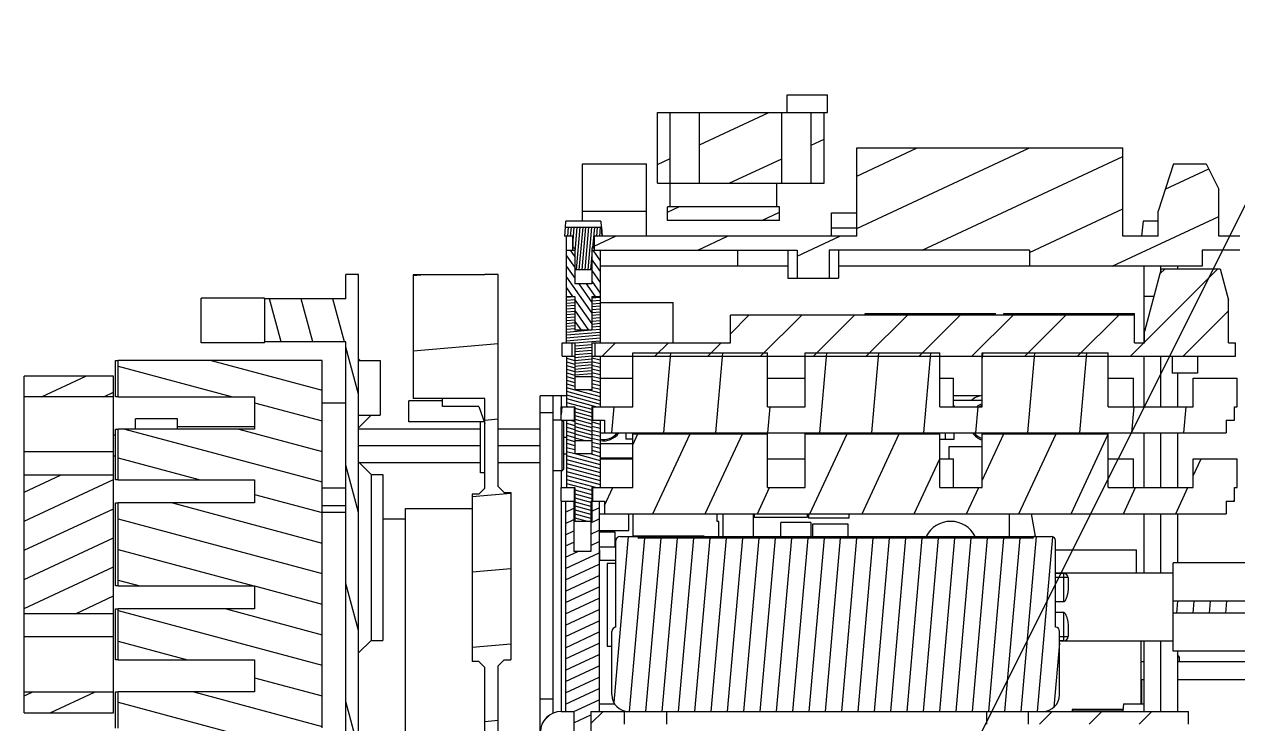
# Model space of a CAD drawing. Header units: millimetres. Extents: x 0 to 594, y 0 to 420.
# Drawn here: x 390.3 to 462.4, y 232.2 to 273.7 of the extents above; entities that cross this region are included whole.
import ezdxf

# ---------------------------------------------------------------- set-up
doc = ezdxf.new("R2010")
doc.units = ezdxf.units.MM
doc.header["$LTSCALE"] = 32.67
doc.layers.get('0').update_dxf_attribs({"linetype": 'CONTINUOUS'})
for name, color, linetype in [('3_ALL_AXES', 7, 'CONTINUOUS'), ('7_ALL_FEATURES', 7, 'CONTINUOUS'), ('AXIS', 7, 'CONTINUOUS'), ('NOTE', 7, 'CONTINUOUS')]:
    doc.layers.add(name, color=color, linetype=linetype)
doc.styles.get("Standard").update_dxf_attribs({"font": 'txt', "width": 0.85})
doc.dimstyles.get("Standard").update_dxf_attribs({"dimtxt": 3.5, "dimasz": 3.5, "dimexe": 1.5, "dimexo": 1, "dimtad": 1, "dimtxsty": 'STANDARD', "dimblk": '_FILLED', "dimblk1": '_FILLED', "dimblk2": '_FILLED', "dimcen": 0.09, "dimadec": 0, "dimazin": 0, "dimtol": 1, "dimtp": 0.01, "dimtm": 0.01, "dimtfac": 1, "dimtofl": 0, "dimtmove": 0, "dimatfit": 3, "dimldrblk": '_FILLED', "dimfxl": 1, "dimtolj": 1, "dimarcsym": 0})

# ---------------------------------------------------------------- blocks, each defined once
blk = doc.blocks.new('_FILLED')
at = {"color": 0, "linetype": 'BYBLOCK'}
blk.add_solid([(0, 0), (-1, 0.214), (-1, -0.214)], dxfattribs=at)

msp = doc.modelspace()

# ---------------------------------------------------------------- linework, layer by layer
at = {"color": 7, "linetype": 'CONTINUOUS'}
for p, q in [((435.581, 268.461), (435.581, 269.511)), ((437.981, 268.461), (437.981, 269.511)), ((427.881, 264.261), (427.881, 268.461)), ((427.881, 268.461), (430.379, 268.461)), ((428.648, 264.261), (428.648, 268.461)), ((430.387, 264.261), (430.387, 268.461)), ((430.387, 268.461), (435.275, 268.461)), ((435.275, 264.261), (435.275, 268.461)), ((436.636, 268.461), (437.781, 268.461)), ((437.014, 264.261), (437.014, 268.461)), ((437.781, 264.261), (437.781, 268.461)), ((439.731, 261.111), (439.731, 266.361)), ((439.731, 266.361), (455.531, 266.361)), ((455.531, 261.111), (455.531, 266.361)), ((458.531, 265.411), (457.631, 262.611)), ((458.531, 265.411), (460.481, 265.411)), ((460.481, 265.411), (461.231, 263.911)), ((427.881, 264.261), (430.379, 264.261)), ((430.387, 264.261), (435.275, 264.261)), ((435.283, 264.261), (437.781, 264.261)), ((461.231, 261.111), (461.231, 263.911)), ((428.481, 262.061), (428.481, 262.861)), ((435.131, 262.861), (428.481, 262.861)), ((435.131, 262.061), (435.131, 262.861)), ((457.631, 261.111), (457.631, 262.611)), ((422.404, 261.661), (422.356, 261.111)), ((422.405, 261.661), (422.357, 261.111)), ((422.405, 261.661), (424.558, 261.661)), ((422.415, 261.661), (422.446, 262.011)), ((424.517, 262.011), (422.446, 262.011)), ((424.517, 262.011), (424.548, 261.661)), ((424.558, 261.661), (424.606, 261.111)), ((424.606, 261.111), (424.558, 261.661)), ((435.131, 262.061), (428.481, 262.061)), ((456.694, 261.661), (456.646, 261.111)), ((456.705, 261.661), (456.694, 261.661)), ((456.736, 262.011), (456.705, 261.661)), ((457.631, 262.011), (456.736, 262.011)), ((422.857, 261.111), (422.357, 261.111)), ((422.481, 254.781), (422.481, 261.111)), ((422.837, 261.111), (422.837, 260.281)), ((422.856, 261.111), (422.856, 260.436)), ((422.857, 261.111), (422.857, 260.436)), ((424.105, 261.111), (424.105, 260.436)), ((439.731, 261.111), (424.105, 261.111)), ((424.106, 261.111), (424.106, 260.436)), ((424.125, 261.111), (424.125, 260.281)), ((457.631, 261.111), (455.531, 261.111)), ((462.481, 261.111), (461.231, 261.111)), ((422.481, 260.281), (422.97, 260.281)), ((422.856, 260.436), (422.97, 260.436)), ((422.969, 260.436), (422.969, 260.281)), ((422.97, 260.436), (422.97, 258.281)), ((423.993, 260.436), (423.993, 258.281)), ((423.993, 260.436), (424.106, 260.436)), ((423.993, 260.281), (436.177, 260.281)), ((423.994, 260.436), (423.994, 260.281)), ((424.481, 260.281), (424.481, 254.781)), ((435.631, 260.281), (435.631, 258.631)), ((436.177, 260.281), (436.177, 258.631)), ((438.085, 260.281), (438.085, 258.631)), ((449.981, 260.281), (438.085, 260.281)), ((438.631, 260.281), (438.631, 258.631)), ((449.981, 260.281), (449.981, 259.331)), ((460.231, 260.281), (460.231, 259.331)), ((462.481, 260.281), (460.231, 260.281)), ((409.371, 257.391), (409.371, 258.841)), ((410.121, 258.841), (409.371, 258.841)), ((410.121, 212.106), (410.121, 258.841)), ((413.371, 258.816), (413.371, 251.466)), ((417.621, 258.816), (413.371, 258.816)), ((417.621, 258.816), (417.621, 258.841)), ((418.421, 258.841), (417.621, 258.841)), ((418.421, 246.241), (418.421, 258.841)), ((423.993, 259.111), (422.97, 259.111)), ((460.231, 259.331), (449.981, 259.331)), ((456.771, 259.331), (456.771, 254.781)), ((457.814, 259.181), (456.814, 255.449)), ((457.771, 259.331), (457.771, 259.023)), ((457.814, 259.181), (461.314, 259.181)), ((458.771, 259.331), (458.771, 259.181)), ((461.314, 259.181), (461.814, 257.315)), ((423.993, 258.281), (422.97, 258.281)), ((435.631, 258.631), (438.631, 258.631)), ((404.546, 257.391), (404.546, 254.841)), ((409.371, 257.391), (404.546, 257.391)), ((422.481, 257.531), (422.982, 257.531)), ((422.97, 257.531), (422.97, 255.531)), ((422.981, 257.531), (422.981, 255.531)), ((422.982, 257.531), (422.982, 255.531)), ((423.98, 257.531), (423.98, 255.531)), ((423.98, 257.531), (424.481, 257.531)), ((423.981, 257.531), (423.981, 255.531)), ((423.993, 257.531), (423.993, 255.531)), ((457.372, 257.531), (456.771, 257.531)), ((424.481, 257.181), (428.814, 257.181)), ((428.814, 254.781), (428.814, 257.181)), ((461.814, 254.781), (461.814, 257.315)), ((432.214, 254.781), (432.214, 256.431)), ((456.214, 256.431), (432.214, 256.431)), ((440.214, 256.431), (440.214, 256.531)), ((440.214, 256.531), (447.964, 256.531)), ((447.964, 256.431), (447.964, 256.531)), ((448.464, 256.431), (448.464, 256.531)), ((448.464, 256.531), (456.214, 256.531)), ((456.214, 254.781), (456.214, 256.531)), ((423.993, 255.531), (422.97, 255.531)), ((456.814, 254.781), (456.814, 255.449)), ((409.371, 254.841), (404.546, 254.841)), ((409.371, 208.306), (409.371, 254.841)), ((422.214, 253.981), (422.214, 254.781)), ((422.214, 254.781), (422.982, 254.781)), ((422.807, 254.781), (422.807, 253.981)), ((422.981, 254.781), (422.981, 252.781)), ((422.982, 254.781), (422.982, 252.781)), ((423.98, 254.781), (423.98, 252.781)), ((423.98, 254.781), (432.214, 254.781)), ((423.981, 254.781), (423.981, 252.781)), ((424.155, 254.781), (424.155, 253.981)), ((456.214, 254.781), (456.814, 254.781)), ((461.814, 254.781), (462.214, 254.781)), ((462.214, 253.981), (462.214, 254.781)), ((395.696, 251.574), (395.696, 253.731)), ((395.842, 251.574), (395.842, 253.731)), ((407.971, 253.731), (395.842, 253.731)), ((407.971, 231.906), (407.971, 253.731)), ((422.214, 253.981), (422.981, 253.981)), ((422.481, 253.981), (422.481, 250.981)), ((422.97, 253.981), (422.97, 251.981)), ((423.981, 253.981), (462.214, 253.981)), ((423.993, 253.981), (423.993, 251.981)), ((424.481, 253.981), (424.481, 250.981)), ((426.414, 250.981), (426.414, 254.181)), ((426.414, 254.181), (434.414, 254.181)), ((434.414, 250.981), (434.414, 254.181)), ((436.664, 250.981), (436.664, 254.181)), ((436.664, 254.181), (444.664, 254.181)), ((444.664, 250.981), (444.664, 254.181)), ((447.164, 250.981), (447.164, 254.181)), ((447.164, 254.181), (454.664, 254.181)), ((454.664, 250.981), (454.664, 254.181)), ((456.771, 253.981), (456.771, 250.981)), ((457.771, 253.981), (457.771, 250.981)), ((458.464, 253.981), (458.464, 252.981)), ((459.964, 253.981), (459.964, 252.981)), ((390.271, 251.578), (390.271, 252.806)), ((395.571, 252.806), (390.271, 252.806)), ((395.571, 251.578), (395.571, 252.806)), ((422.981, 252.781), (423.981, 252.781)), ((424.481, 252.681), (426.414, 252.681)), ((434.414, 252.681), (436.664, 252.681)), ((444.664, 252.681), (445.464, 252.681)), ((445.464, 250.981), (445.464, 252.681)), ((454.664, 252.681), (456.164, 252.681)), ((456.164, 250.981), (456.164, 252.681)), ((458.771, 252.981), (458.771, 250.981)), ((459.714, 250.981), (459.714, 252.681)), ((459.714, 252.681), (462.314, 252.681)), ((462.314, 250.981), (462.314, 252.681)), ((395.571, 251.578), (390.271, 251.578)), ((395.842, 251.574), (403.941, 251.574)), ((403.941, 251.574), (403.941, 249.659)), ((422.171, 251.631), (421.671, 251.631)), ((422.171, 251.631), (422.171, 250.981)), ((423.993, 251.981), (422.97, 251.981)), ((390.271, 234.056), (390.271, 251.556)), ((395.571, 234.056), (395.571, 251.556)), ((417.621, 251.466), (413.371, 251.466)), ((417.621, 246.141), (417.621, 251.466)), ((422.164, 250.181), (422.164, 250.981)), ((422.164, 250.981), (422.982, 250.981)), ((422.932, 250.981), (422.932, 250.181)), ((422.981, 250.981), (422.981, 248.981)), ((422.982, 250.981), (422.982, 248.981)), ((423.98, 250.981), (423.98, 248.981)), ((423.98, 250.981), (426.414, 250.981)), ((423.981, 250.981), (423.981, 248.981)), ((424.03, 250.981), (424.03, 250.181)), ((434.414, 250.981), (436.664, 250.981)), ((444.664, 250.981), (447.164, 250.981)), ((447.164, 251.351), (445.464, 251.351)), ((445.464, 251.051), (445.501, 251.051)), ((445.501, 250.981), (445.501, 251.051)), ((454.664, 250.981), (459.714, 250.981)), ((462.164, 250.181), (462.164, 250.981)), ((462.164, 250.981), (462.314, 250.981)), ((396.871, 249.659), (396.871, 250.269)), ((399.371, 250.269), (396.871, 250.269)), ((399.371, 249.659), (399.371, 250.269)), ((422.164, 250.181), (422.981, 250.181)), ((422.221, 247.181), (422.221, 250.181)), ((422.321, 250.081), (422.221, 250.181)), ((422.481, 250.181), (422.481, 246.181)), ((422.97, 250.181), (422.97, 248.181)), ((423.981, 250.181), (424.731, 250.181)), ((423.993, 250.181), (423.993, 248.181)), ((424.481, 250.181), (424.481, 246.181)), ((424.731, 250.181), (424.731, 249.431)), ((461.664, 250.181), (461.664, 249.431)), ((461.664, 250.181), (462.164, 250.181)), ((395.696, 246.644), (395.696, 249.659)), ((395.842, 246.644), (395.842, 249.659)), ((403.941, 249.659), (395.842, 249.659)), ((410.121, 249.681), (417.371, 249.681)), ((417.371, 247.056), (417.371, 250.091)), ((418.421, 249.681), (420.921, 249.681)), ((422.321, 247.281), (422.321, 250.081)), ((424.481, 249.431), (461.664, 249.431)), ((426.005, 249.431), (426.005, 249.065)), ((429.942, 249.381), (429.942, 249.431)), ((430.297, 249.381), (430.297, 249.431)), ((431.948, 249.431), (431.948, 249.381)), ((432.726, 249.431), (432.726, 249.381)), ((433.976, 249.431), (433.976, 249.381)), ((439.476, 249.381), (439.476, 249.431)), ((440.501, 249.431), (440.501, 249.381)), ((441.001, 249.431), (441.001, 249.381)), ((445.001, 249.051), (445.001, 249.431)), ((445.501, 249.051), (445.501, 249.431)), ((448.801, 249.381), (448.801, 249.431)), ((456.771, 249.431), (456.771, 246.181)), ((457.771, 249.431), (457.771, 246.181)), ((458.771, 249.431), (458.771, 246.181)), ((395.696, 249.306), (395.571, 249.306)), ((422.981, 248.981), (423.981, 248.981)), ((424.481, 248.811), (426.414, 248.811)), ((426.414, 249.065), (426.005, 249.065)), ((426.414, 246.181), (426.414, 249.381)), ((426.414, 249.381), (434.414, 249.381)), ((434.414, 246.181), (434.414, 249.381)), ((436.664, 246.181), (436.664, 249.381)), ((436.664, 249.381), (444.664, 249.381)), ((444.664, 246.181), (444.664, 249.381)), ((444.664, 249.051), (445.501, 249.051)), ((447.164, 246.181), (447.164, 249.381)), ((447.164, 249.381), (454.664, 249.381)), ((454.664, 246.181), (454.664, 249.381)), ((395.571, 248.306), (390.271, 248.306)), ((395.696, 248.056), (395.571, 248.056)), ((410.121, 248.681), (417.371, 248.681)), ((418.421, 248.681), (420.921, 248.681)), ((423.993, 248.181), (422.97, 248.181)), ((445.201, 248.601), (445.201, 247.881)), ((447.164, 248.601), (445.201, 248.601)), ((410.146, 247.681), (417.371, 247.681)), ((418.421, 247.681), (420.921, 247.681)), ((422.321, 247.281), (422.221, 247.181)), ((426.414, 247.922), (424.481, 247.922)), ((424.481, 247.881), (426.414, 247.881)), ((434.414, 247.881), (436.664, 247.881)), ((444.664, 247.881), (445.464, 247.881)), ((445.464, 246.181), (445.464, 247.881)), ((454.664, 247.881), (456.164, 247.881)), ((456.164, 246.181), (456.164, 247.881)), ((459.714, 246.181), (459.714, 247.881)), ((459.714, 247.881), (462.314, 247.881)), ((462.314, 246.181), (462.314, 247.881)), ((395.571, 246.923), (390.271, 246.923)), ((395.842, 246.644), (403.941, 246.644)), ((403.941, 246.644), (403.941, 245.269)), ((417.621, 247.056), (417.371, 247.056)), ((422.171, 247.181), (422.171, 246.181)), ((417.271, 245.791), (417.621, 246.141)), ((418.771, 245.891), (418.421, 246.241)), ((418.771, 245.891), (419.171, 245.891)), ((419.171, 245.891), (419.171, 235.941)), ((422.164, 245.381), (422.164, 246.181)), ((422.164, 246.181), (422.982, 246.181)), ((422.932, 246.181), (422.932, 245.381)), ((422.981, 246.181), (422.981, 244.181)), ((422.982, 246.181), (422.982, 244.181)), ((423.98, 246.181), (423.98, 244.181)), ((423.98, 246.181), (426.414, 246.181)), ((423.981, 246.181), (423.981, 245.381)), ((424.03, 246.181), (424.03, 245.381)), ((434.414, 246.181), (436.664, 246.181)), ((444.664, 246.181), (447.164, 246.181)), ((454.664, 246.181), (459.714, 246.181)), ((462.164, 245.381), (462.164, 246.181)), ((462.164, 246.181), (462.314, 246.181)), ((395.696, 240.344), (395.696, 245.269)), ((395.842, 240.344), (395.842, 245.269)), ((403.941, 245.269), (395.842, 245.269)), ((416.871, 245.791), (416.871, 235.841)), ((417.271, 245.791), (416.871, 245.791)), ((422.164, 245.381), (422.981, 245.381)), ((422.171, 245.381), (422.171, 232.881)), ((422.421, 245.381), (422.421, 232.881)), ((422.909, 245.381), (422.909, 242.381)), ((423.934, 245.381), (423.934, 242.381)), ((423.934, 245.381), (424.731, 245.381)), ((424.421, 245.381), (424.421, 232.881)), ((424.731, 245.381), (424.731, 244.631)), ((461.664, 245.381), (461.664, 244.631)), ((461.664, 245.381), (462.164, 245.381)), ((424.421, 244.631), (461.664, 244.631)), ((426.175, 243.626), (426.175, 244.631)), ((426.417, 244.631), (426.417, 243.32)), ((431.427, 244.176), (431.427, 244.631)), ((431.783, 243.281), (431.783, 244.631)), ((433.561, 244.631), (433.561, 243.281)), ((433.625, 244.631), (433.625, 244.43)), ((433.625, 244.43), (436.8, 244.43)), ((436.8, 244.43), (436.8, 244.631)), ((436.863, 244.631), (436.863, 244.366)), ((439.276, 244.366), (436.863, 244.366)), ((439.276, 244.366), (439.276, 244.631)), ((448.801, 243.281), (448.801, 244.631)), ((456.771, 244.631), (456.771, 241.106)), ((457.771, 244.631), (457.771, 241.106)), ((458.771, 244.631), (458.771, 241.706)), ((422.981, 244.181), (423.98, 244.181)), ((431.529, 244.176), (431.427, 244.176)), ((431.529, 243.281), (431.529, 244.176)), ((435.212, 243.281), (435.212, 244.112)), ((436.99, 244.112), (435.212, 244.112)), ((436.99, 244.112), (436.99, 243.281)), ((437.09, 244.009), (437.09, 243.281)), ((439.217, 244.009), (437.09, 244.009)), ((439.217, 243.281), (439.217, 244.009)), ((424.421, 243.626), (426.175, 243.626)), ((425.37, 243.541), (424.421, 243.541)), ((425.37, 242.652), (425.37, 243.541)), ((425.421, 237.881), (425.421, 243.031)), ((425.671, 243.281), (451.271, 243.281)), ((426.417, 243.32), (430.64, 243.32)), ((426.721, 243.231), (450.221, 243.231)), ((450.171, 243.181), (426.771, 243.181)), ((429.471, 243.181), (429.471, 243.281)), ((430.64, 243.32), (430.64, 243.281)), ((447.471, 243.181), (447.471, 243.281)), ((451.521, 237.881), (451.521, 243.031)), ((423.934, 242.381), (422.909, 242.381)), ((424.421, 242.652), (425.37, 242.652)), ((424.455, 242.474), (424.421, 242.474)), ((424.455, 241.841), (424.455, 242.474)), ((425.421, 241.841), (424.421, 241.841)), ((424.901, 241.676), (424.901, 236.751)), ((425.421, 241.676), (424.901, 241.676)), ((458.521, 236.456), (458.521, 241.706)), ((463.521, 241.706), (458.521, 241.706)), ((458.521, 241.106), (451.521, 241.106)), ((452.021, 241.081), (451.521, 241.081)), ((452.271, 240.831), (451.521, 240.831)), ((452.021, 239.398), (452.021, 241.081)), ((452.271, 240.831), (452.271, 240.1)), ((395.842, 240.344), (403.941, 240.344)), ((403.941, 240.344), (403.941, 238.969)), ((452.021, 239.398), (451.521, 239.398)), ((463.521, 239.443), (458.521, 239.443)), ((395.571, 238.69), (390.271, 238.69)), ((395.696, 235.954), (395.696, 238.969)), ((395.842, 235.954), (395.842, 238.969)), ((403.941, 238.969), (395.842, 238.969)), ((452.021, 238.764), (451.521, 238.764)), ((452.021, 237.081), (452.021, 238.764)), ((463.521, 238.72), (458.521, 238.72)), ((452.271, 238.062), (452.271, 237.331)), ((395.571, 237.306), (390.271, 237.306)), ((425.171, 233.881), (425.171, 237.631)), ((451.771, 233.881), (451.771, 237.631)), ((451.771, 237.331), (452.271, 237.331)), ((424.901, 236.751), (425.171, 236.751)), ((452.021, 237.081), (451.771, 237.081)), ((458.521, 237.056), (451.771, 237.056)), ((456.771, 237.056), (456.771, 232.881)), ((457.771, 237.056), (457.771, 232.881)), ((463.521, 236.456), (458.521, 236.456)), ((458.771, 236.456), (458.771, 232.881)), ((395.842, 235.954), (403.941, 235.954)), ((403.941, 235.954), (403.941, 234.039)), ((417.271, 235.841), (416.871, 235.841)), ((417.271, 235.841), (417.621, 235.491)), ((418.771, 235.941), (418.421, 235.591)), ((418.771, 235.941), (419.171, 235.941)), ((458.771, 236.123), (458.871, 236.123)), ((458.871, 236.123), (458.871, 235.856)), ((417.621, 201.056), (417.621, 235.491)), ((418.421, 201.056), (418.421, 235.591)), ((390.271, 232.806), (390.271, 234.034)), ((395.571, 234.034), (390.271, 234.034)), ((395.571, 232.806), (395.571, 234.034)), ((395.696, 231.881), (395.696, 234.039)), ((395.842, 231.881), (395.842, 234.039)), ((403.941, 234.039), (395.842, 234.039)), ((420.921, 231.677), (420.921, 233.631)), ((420.921, 233.631), (421.671, 233.631)), ((421.671, 233.631), (421.671, 232.766)), ((422.171, 232.881), (422.921, 232.881)), ((422.909, 232.881), (422.909, 232.131)), ((422.921, 232.881), (422.921, 229.881)), ((423.921, 232.881), (423.921, 229.881)), ((423.921, 232.881), (426.169, 232.881)), ((423.934, 232.881), (423.934, 232.131)), ((424.421, 233.331), (425.344, 233.331)), ((425.921, 232.131), (425.921, 232.881)), ((426.171, 232.881), (459.421, 232.881)), ((428.421, 232.881), (428.421, 232.131)), ((447.421, 232.881), (447.421, 232.131)), ((449.921, 232.131), (449.921, 232.881)), ((452.521, 233.006), (452.521, 232.906)), ((455.521, 233.006), (452.521, 233.006)), ((455.521, 232.906), (452.521, 232.906)), ((452.546, 232.881), (452.521, 232.906)), ((455.521, 232.906), (455.496, 232.881)), ((455.539, 233.106), (455.519, 232.881)), ((455.521, 233.006), (455.521, 232.906)), ((455.546, 233.106), (455.539, 233.106)), ((455.565, 233.331), (455.546, 233.106)), ((455.565, 233.331), (456.771, 233.331)), ((459.421, 232.131), (459.421, 232.881)), ((390.271, 232.806), (395.571, 232.806))]:
    msp.add_line(p, q, dxfattribs=at)
at = {"color": 2, "linetype": 'CONTINUOUS'}
for p, q in [((430.387, 266.548), (434.491, 268.461)), ((437.014, 266.531), (437.781, 266.889)), ((439.731, 264.691), (443.313, 266.361)), ((439.731, 261.585), (449.975, 266.361)), ((427.881, 265.379), (428.648, 265.736)), ((432.147, 264.261), (435.275, 265.72)), ((443.599, 260.281), (455.531, 265.846)), ((458.05, 263.913), (460.629, 265.116)), ((428.481, 262.552), (429.144, 262.861)), ((434.091, 262.061), (435.131, 262.546)), ((449.981, 260.151), (455.531, 262.739)), ((422.407, 261.661), (422.359, 261.111)), ((422.58, 261.661), (422.532, 261.111)), ((422.753, 261.661), (422.705, 261.111)), ((422.926, 261.661), (422.857, 260.873)), ((423.099, 261.661), (422.97, 260.183)), ((423.272, 261.661), (423.049, 259.111)), ((423.445, 261.661), (423.222, 259.111)), ((423.618, 261.661), (423.395, 259.111)), ((423.791, 261.661), (423.568, 259.111)), ((423.964, 261.661), (423.741, 259.111)), ((424.137, 261.661), (424.03, 260.436)), ((424.31, 261.661), (424.262, 261.111)), ((424.483, 261.661), (424.435, 261.111)), ((454.886, 259.331), (461.231, 262.29)), ((424.125, 260.521), (425.392, 261.111)), ((430.274, 260.281), (432.054, 261.111)), ((436.177, 259.927), (438.716, 261.111)), ((422.701, 260.281), (422.97, 259.898)), ((424.04, 260.281), (424.481, 259.651)), ((422.481, 259.959), (422.97, 259.261)), ((423.993, 260.011), (423.914, 259.111)), ((423.993, 259.712), (424.481, 259.014)), ((410.121, 258.75), (410.097, 258.841)), ((414.036, 258.816), (413.371, 258.758)), ((422.481, 259.322), (422.97, 258.624)), ((423.993, 259.074), (424.481, 258.377)), ((461.178, 259.181), (456.814, 254.817)), ((458.039, 259.181), (457.731, 258.873)), ((422.481, 258.685), (423.98, 256.544)), ((423.21, 258.281), (423.98, 257.181)), ((423.656, 258.281), (424.181, 257.531)), ((423.993, 258.437), (424.481, 257.74)), ((405.524, 254.841), (404.841, 257.391)), ((407.406, 254.841), (406.722, 257.391)), ((409.287, 254.841), (408.604, 257.391)), ((422.481, 258.047), (422.843, 257.531)), ((422.97, 257.514), (422.481, 257.471)), ((422.97, 257.342), (422.481, 257.299)), ((424.481, 257.474), (423.993, 257.431)), ((422.97, 257.169), (422.481, 257.126)), ((422.97, 256.997), (422.481, 256.954)), ((422.97, 256.824), (422.481, 256.782)), ((422.97, 256.652), (422.481, 256.609)), ((422.982, 257.332), (423.98, 255.907)), ((422.982, 256.695), (423.797, 255.531)), ((424.481, 257.301), (423.993, 257.259)), ((424.481, 257.129), (423.993, 257.086)), ((424.481, 256.957), (423.993, 256.914)), ((424.481, 256.784), (423.993, 256.742)), ((424.481, 256.612), (423.993, 256.569)), ((461.814, 256.679), (459.116, 253.981)), ((422.97, 256.48), (422.481, 256.437)), ((422.97, 256.307), (422.481, 256.265)), ((422.97, 256.135), (422.481, 256.092)), ((422.97, 255.963), (422.481, 255.92)), ((422.982, 256.058), (423.351, 255.531)), ((424.481, 256.44), (423.993, 256.397)), ((424.481, 256.267), (423.993, 256.225)), ((424.481, 256.095), (423.993, 256.052)), ((424.481, 255.923), (423.993, 255.88)), ((433.32, 256.431), (432.214, 255.325)), ((436.458, 256.431), (434.008, 253.981)), ((439.597, 256.431), (437.147, 253.981)), ((442.735, 256.431), (440.285, 253.981)), ((445.874, 256.431), (443.424, 253.981)), ((449.012, 256.431), (446.562, 253.981)), ((452.151, 256.431), (449.701, 253.981)), ((455.289, 256.431), (452.839, 253.981)), ((422.97, 255.79), (422.481, 255.748)), ((422.97, 255.618), (422.481, 255.575)), ((423.948, 255.531), (422.481, 255.403)), ((424.481, 255.406), (422.481, 255.231)), ((424.481, 255.233), (422.481, 255.058)), ((424.481, 255.75), (423.993, 255.708)), ((424.481, 255.578), (423.993, 255.535)), ((410.121, 251.728), (409.371, 254.528)), ((418.421, 254.723), (413.371, 254.281)), ((422.254, 254.781), (422.214, 254.74)), ((424.481, 255.061), (422.481, 254.886)), ((424.481, 254.888), (422.982, 254.757)), ((423.98, 254.672), (422.982, 254.585)), ((423.98, 254.5), (422.982, 254.413)), ((425.393, 254.781), (424.593, 253.981)), ((428.531, 254.781), (427.731, 253.981)), ((431.67, 254.781), (430.87, 253.981)), ((456.778, 254.781), (455.978, 253.981)), ((401.371, 253.731), (407.971, 251.963)), ((422.481, 253.868), (422.97, 253.737)), ((422.871, 253.981), (422.97, 253.955)), ((423.98, 254.328), (422.982, 254.24)), ((423.98, 254.155), (422.982, 254.068)), ((423.98, 253.983), (422.982, 253.896)), ((423.98, 253.811), (422.982, 253.723)), ((423.993, 253.899), (424.481, 253.768)), ((428.661, 254.181), (428.245, 249.431)), ((431.749, 254.181), (431.334, 249.431)), ((437.926, 254.181), (437.51, 249.431)), ((441.015, 254.181), (440.599, 249.431)), ((444.103, 254.181), (443.687, 249.431)), ((447.191, 254.181), (447.164, 253.863)), ((450.28, 254.181), (449.864, 249.431)), ((453.368, 254.181), (452.953, 249.431)), ((395.842, 253.397), (402.647, 251.574)), ((422.481, 253.649), (422.97, 253.518)), ((422.481, 253.431), (422.97, 253.3)), ((422.481, 253.212), (422.97, 253.082)), ((423.98, 253.638), (422.982, 253.551)), ((423.98, 253.466), (422.982, 253.379)), ((423.98, 253.293), (422.982, 253.206)), ((423.98, 253.121), (422.982, 253.034)), ((423.993, 253.681), (424.481, 253.55)), ((423.993, 253.463), (424.481, 253.332)), ((423.993, 253.244), (424.481, 253.113)), ((423.993, 253.026), (424.481, 252.895)), ((391.296, 251.578), (393.93, 252.806)), ((422.481, 252.994), (422.97, 252.863)), ((422.481, 252.776), (422.97, 252.645)), ((422.481, 252.557), (422.97, 252.426)), ((422.481, 252.339), (422.97, 252.208)), ((423.98, 252.949), (422.982, 252.861)), ((423.993, 252.807), (424.481, 252.677)), ((423.993, 252.589), (424.481, 252.458)), ((423.993, 252.371), (424.481, 252.24)), ((395.003, 251.578), (395.571, 251.843)), ((395.842, 251.582), (395.872, 251.574)), ((422.481, 252.121), (422.97, 251.99)), ((422.481, 251.902), (424.481, 251.366)), ((422.481, 251.684), (424.481, 251.148)), ((423.001, 251.981), (424.481, 251.585)), ((423.816, 251.981), (424.481, 251.803)), ((423.993, 252.152), (424.481, 252.021)), ((403.941, 251.227), (407.971, 250.147)), ((422.204, 250.981), (422.164, 250.522)), ((422.481, 251.466), (424.288, 250.981)), ((422.481, 251.247), (423.98, 250.846)), ((422.481, 251.029), (422.659, 250.981)), ((422.982, 250.895), (423.98, 250.627)), ((425.292, 250.981), (425.157, 249.431)), ((434.558, 250.981), (434.422, 249.431)), ((446.911, 250.981), (446.776, 249.431)), ((456.177, 250.981), (456.041, 249.431)), ((459.265, 250.981), (459.13, 249.431)), ((418.421, 250.246), (417.621, 250.176)), ((422.721, 250.181), (422.97, 250.115)), ((422.982, 250.676), (423.98, 250.409)), ((422.982, 250.458), (423.98, 250.19)), ((422.982, 250.239), (423.98, 249.972)), ((396.244, 249.659), (407.971, 246.516)), ((403.019, 249.659), (407.971, 248.332)), ((422.481, 250.007), (422.97, 249.876)), ((422.481, 249.768), (422.97, 249.637)), ((422.481, 249.529), (422.97, 249.398)), ((422.982, 250.021), (423.98, 249.754)), ((422.982, 249.803), (423.98, 249.535)), ((422.982, 249.584), (423.98, 249.317)), ((423.993, 250.08), (424.481, 249.949)), ((423.993, 249.841), (424.481, 249.71)), ((423.993, 249.602), (424.481, 249.471)), ((422.481, 249.29), (422.97, 249.159)), ((422.481, 249.051), (422.97, 248.92)), ((422.481, 248.812), (422.97, 248.681)), ((422.982, 249.366), (423.98, 249.099)), ((422.982, 249.148), (423.603, 248.981)), ((423.993, 249.363), (424.481, 249.232)), ((423.993, 249.124), (424.481, 248.993)), ((423.993, 248.885), (424.481, 248.754)), ((426.414, 248.722), (426.721, 249.381)), ((427.612, 244.631), (429.827, 249.381)), ((430.717, 244.631), (432.932, 249.381)), ((436.929, 244.631), (439.144, 249.381)), ((440.034, 244.631), (442.249, 249.381)), ((447.164, 246.6), (448.46, 249.381)), ((449.351, 244.631), (451.566, 249.381)), ((452.457, 244.631), (454.664, 249.364)), ((422.481, 248.573), (422.97, 248.442)), ((422.481, 248.334), (422.97, 248.203)), ((422.481, 248.095), (424.481, 247.559)), ((423.051, 248.181), (424.481, 247.798)), ((423.942, 248.181), (424.481, 248.037)), ((423.993, 248.646), (424.481, 248.515)), ((423.993, 248.407), (424.481, 248.276)), ((395.842, 247.951), (400.72, 246.644)), ((410.121, 244.707), (409.371, 247.506)), ((422.481, 247.856), (424.481, 247.32)), ((422.481, 247.617), (424.481, 247.081)), ((422.481, 247.378), (424.481, 246.842)), ((443.14, 244.631), (444.664, 247.899)), ((459.714, 246.874), (460.183, 247.881)), ((390.271, 245.914), (392.433, 246.923)), ((390.271, 244.186), (395.571, 246.657)), ((422.481, 247.139), (424.481, 246.603)), ((422.481, 246.9), (424.481, 246.364)), ((422.481, 246.661), (424.272, 246.181)), ((419.171, 245.834), (416.871, 245.633)), ((422.481, 246.422), (423.98, 246.02)), ((422.481, 246.183), (422.488, 246.181)), ((422.982, 246.049), (423.98, 245.781)), ((422.982, 245.81), (423.98, 245.543)), ((424.731, 245.113), (425.229, 246.181)), ((433.823, 244.631), (434.546, 246.181)), ((446.245, 244.631), (446.968, 246.181)), ((455.562, 244.631), (456.285, 246.181)), ((458.668, 244.631), (459.391, 246.181)), ((399.077, 245.269), (407.971, 242.886)), ((403.941, 245.781), (407.971, 244.701)), ((422.982, 245.571), (423.98, 245.304)), ((422.982, 245.332), (423.98, 245.065)), ((422.982, 245.093), (423.98, 244.826)), ((462.123, 245.381), (462.164, 245.468)), ((390.271, 242.457), (395.571, 244.929)), ((422.421, 244.726), (422.909, 244.953)), ((422.982, 244.854), (423.98, 244.587)), ((422.982, 244.615), (423.98, 244.348)), ((422.982, 244.376), (423.709, 244.181)), ((423.934, 244.76), (424.421, 244.987)), ((395.842, 244.32), (407.971, 241.07)), ((422.421, 244.055), (422.909, 244.282)), ((423.934, 244.089), (424.421, 244.316)), ((423.934, 243.417), (424.421, 243.645)), ((390.271, 240.729), (395.571, 243.2)), ((422.421, 243.383), (422.909, 243.611)), ((422.421, 242.712), (422.909, 242.939)), ((423.934, 242.746), (424.421, 242.973)), ((426.153, 243.281), (425.29, 233.417)), ((427.114, 243.181), (426.213, 232.881)), ((428.083, 243.181), (427.182, 232.881)), ((429.053, 243.181), (428.152, 232.881)), ((430.022, 243.181), (429.121, 232.881)), ((430.991, 243.181), (430.09, 232.881)), ((431.961, 243.181), (431.06, 232.881)), ((432.93, 243.181), (432.029, 232.881)), ((433.9, 243.181), (432.998, 232.881)), ((434.869, 243.181), (433.968, 232.881)), ((435.838, 243.181), (434.937, 232.881)), ((436.808, 243.181), (435.907, 232.881)), ((437.777, 243.181), (436.876, 232.881)), ((438.746, 243.181), (437.845, 232.881)), ((439.716, 243.181), (438.815, 232.881)), ((440.685, 243.181), (439.784, 232.881)), ((441.655, 243.181), (440.753, 232.881)), ((442.624, 243.181), (441.723, 232.881)), ((443.593, 243.181), (442.692, 232.881)), ((444.563, 243.181), (443.661, 232.881)), ((445.532, 243.181), (444.631, 232.881)), ((446.501, 243.181), (445.6, 232.881)), ((447.471, 243.181), (446.57, 232.881)), ((448.44, 243.181), (447.539, 232.881)), ((449.409, 243.181), (448.508, 232.881)), ((450.388, 243.281), (449.478, 232.881)), ((451.355, 243.265), (450.447, 232.881)), ((395.842, 242.505), (403.907, 240.344)), ((422.421, 242.041), (423.152, 242.381)), ((422.421, 241.369), (424.421, 242.302)), ((422.421, 240.698), (424.421, 241.631)), ((390.271, 239), (395.571, 241.472)), ((419.171, 241.357), (416.871, 241.156)), ((422.421, 240.027), (424.421, 240.959)), ((395.842, 240.689), (397.131, 240.344)), ((403.941, 240.335), (407.971, 239.255)), ((410.121, 237.685), (409.371, 240.485)), ((422.421, 239.355), (424.421, 240.288)), ((393.312, 238.69), (395.571, 239.743)), ((422.421, 238.684), (424.421, 239.616)), ((458.776, 239.443), (458.713, 238.72)), ((459.745, 239.443), (459.682, 238.72)), ((460.715, 239.443), (460.652, 238.72)), ((461.684, 239.443), (461.621, 238.72)), ((395.842, 238.874), (407.971, 235.624)), ((402.263, 238.969), (407.971, 237.439)), ((422.421, 238.012), (424.421, 238.945)), ((422.421, 237.341), (424.421, 238.274)), ((422.421, 236.67), (424.421, 237.602)), ((395.842, 237.058), (399.964, 235.954)), ((419.171, 236.88), (416.871, 236.679)), ((422.421, 235.998), (424.421, 236.931)), ((451.771, 236.936), (451.439, 233.144)), ((422.421, 235.327), (424.421, 236.26)), ((422.421, 234.656), (424.421, 235.588)), ((403.941, 234.888), (407.971, 233.808)), ((422.421, 233.984), (424.421, 234.917)), ((390.271, 233.814), (390.743, 234.034)), ((391.816, 232.806), (394.45, 234.034)), ((400.336, 234.039), (407.971, 231.993)), ((422.421, 233.313), (424.421, 234.245)), ((422.921, 232.875), (424.421, 233.574)), ((395.523, 232.806), (395.571, 232.829)), ((395.842, 233.428), (408.346, 230.077)), ((410.121, 230.664), (409.371, 233.463)), ((424.655, 232.881), (423.934, 232.16)), ((424.375, 232.881), (424.421, 232.903)), ((451.321, 232.881), (450.571, 232.131)), ((454.284, 232.881), (453.534, 232.131)), ((457.247, 232.881), (456.497, 232.131)), ((418.421, 232.338), (417.621, 232.268)), ((421.453, 232.642), (421.16, 232.35)), ((422.921, 232.203), (423.921, 232.67))]:
    msp.add_line(p, q, dxfattribs=at)
at = {"color": 7, "linetype": 'CONTINUOUS'}
for centre, radius, start, end in [((447.521, 250.081), 1.625, 102.74161, 128.4437), ((447.521, 250.081), 1.125, 108.59405, 126.62617), ((447.521, 250.081), 1.046, 110.02272, 120.38393), ((424.671, 250.081), 1.125, 260.24325, 324.59775), ((424.671, 250.081), 1.046, 259.51974, 321.46417), ((447.521, 250.081), 1.125, 215.40225, 251.40595), ((447.521, 250.081), 1.046, 218.53583, 249.97728), ((447.521, 250.081), 1.046, 317.87783, 321.46417), ((447.521, 250.081), 1.125, 321.4831, 324.59775), ((447.521, 250.081), 1.625, 334.45361, 336.39581), ((445.301, 242.551), 1.625, 26.70205, 153.29795), ((425.671, 243.031), 0.25, 90, 180), ((426.671, 243.231), 0.05, 0, 90), ((426.771, 243.231), 0.05, 180, 270), ((450.171, 243.231), 0.05, 270, 360), ((450.271, 243.231), 0.05, 90, 180), ((451.271, 243.031), 0.25, 0, 90), ((452.021, 240.831), 0.25, 0, 90), ((425.421, 237.631), 0.25, 90, 180), ((451.521, 237.631), 0.25, 0, 90), ((452.021, 237.331), 0.25, 270, 360), ((457.871, 235.484), 1.187, 32.59171, 40.68048), ((426.171, 233.881), 1, 180, 270), ((450.771, 233.881), 1, 270, 360), ((422.171, 231.631), 1.25, 90, 180)]:
    msp.add_arc(centre, radius, start, end, dxfattribs=at)
for points, knots in [([(452.271, 240.1), (452.271, 240.04), (452.257, 239.916), (452.218, 239.765), (452.178, 239.643), (452.142, 239.551), (452.105, 239.475), (452.068, 239.421), (452.038, 239.398), (452.021, 239.398)], [0, 0, 0, 0, 0.235733, 0.483165, 0.610296, 0.739167, 0.86941, 0.935011, 1, 1, 1, 1]), ([(452.021, 238.764), (452.038, 238.764), (452.068, 238.742), (452.105, 238.687), (452.142, 238.612), (452.178, 238.52), (452.218, 238.398), (452.257, 238.246), (452.271, 238.123), (452.271, 238.062)], [0, 0, 0, 0, 0.064782, 0.130382, 0.260656, 0.38956, 0.516725, 0.76422, 1, 1, 1, 1])]:
    msp.add_open_spline(points, degree=3, knots=knots, dxfattribs=at)
at = {"layer": '3_ALL_AXES', "color": 7, "linetype": 'CONTINUOUS'}
for p, q in [((435.581, 269.511), (437.981, 269.511)), ((435.275, 268.461), (436.636, 268.461)), ((437.781, 268.461), (437.981, 268.461)), ((435.631, 260.281), (435.631, 258.631)), ((438.631, 260.281), (438.631, 258.631))]:
    msp.add_line(p, q, dxfattribs=at)
at = {"layer": '7_ALL_FEATURES', "color": 7, "linetype": 'CONTINUOUS'}
for p, q in [((423.431, 262.011), (423.431, 265.411)), ((423.431, 265.411), (427.231, 265.411)), ((427.231, 261.111), (427.231, 265.411)), ((428.631, 262.861), (428.631, 264.261)), ((434.981, 262.861), (434.981, 264.261)), ((423.431, 262.611), (427.231, 262.611)), ((438.231, 261.111), (438.231, 262.511)), ((438.231, 262.511), (439.731, 262.511)), ((438.231, 261.611), (439.731, 261.611)), ((432.631, 260.281), (432.631, 259.331)), ((435.631, 259.331), (424.481, 259.331)), ((449.981, 259.331), (438.631, 259.331)), ((400.771, 254.791), (400.771, 257.441)), ((404.546, 257.441), (400.771, 257.441)), ((404.546, 257.391), (404.546, 257.441)), ((404.546, 254.791), (400.771, 254.791)), ((404.546, 254.791), (404.546, 254.841)), ((395.696, 253.731), (395.857, 253.731)), ((410.221, 253.741), (410.121, 253.841)), ((410.121, 253.741), (411.421, 253.741)), ((411.421, 253.741), (411.421, 250.491)), ((395.842, 251.574), (395.696, 251.574)), ((420.921, 233.631), (420.921, 251.631)), ((421.671, 251.631), (420.921, 251.631)), ((421.671, 251.631), (421.671, 233.631)), ((422.481, 251.631), (422.171, 251.631)), ((447.039, 251.631), (445.464, 251.631)), ((409.371, 251.191), (407.971, 251.191)), ((413.121, 250.091), (413.121, 251.341)), ((415.121, 251.341), (413.121, 251.341)), ((415.121, 250.991), (415.121, 251.466)), ((417.271, 250.991), (415.121, 250.991)), ((417.271, 250.991), (417.621, 249.991)), ((410.121, 249.741), (410.871, 250.491)), ((410.121, 250.491), (411.421, 250.491)), ((421.671, 250.631), (420.921, 250.631)), ((395.696, 249.659), (395.857, 249.659)), ((417.586, 250.091), (413.121, 250.091)), ((449.288, 249.431), (449.296, 249.381)), ((410.871, 246.956), (410.121, 247.706)), ((395.842, 246.644), (395.696, 246.644)), ((410.871, 246.956), (410.871, 237.106)), ((410.871, 246.956), (411.571, 246.956)), ((411.571, 246.956), (411.571, 237.106)), ((409.371, 246.141), (407.971, 246.141)), ((395.696, 245.269), (395.857, 245.269)), ((409.371, 245.091), (407.971, 245.091)), ((409.371, 244.706), (407.971, 244.706)), ((412.921, 214.816), (412.921, 244.941)), ((412.921, 244.941), (416.871, 244.941)), ((450.088, 244.631), (450.312, 243.288)), ((412.921, 244.306), (411.571, 244.306)), ((395.842, 240.344), (395.696, 240.344)), ((395.696, 238.969), (395.857, 238.969)), ((410.871, 237.106), (410.121, 236.356)), ((410.871, 237.106), (411.571, 237.106)), ((395.842, 235.954), (395.696, 235.954)), ((456.611, 234.756), (456.611, 235.856)), ((456.611, 235.856), (456.771, 235.856)), ((458.771, 235.856), (465.259, 235.856)), ((456.771, 234.756), (456.611, 234.756)), ((456.628, 234.756), (456.628, 233.331)), ((464.709, 234.756), (458.771, 234.756)), ((395.696, 234.039), (395.857, 234.039))]:
    msp.add_line(p, q, dxfattribs=at)
at = {"layer": 'AXIS', "color": 7, "linetype": 'CONTINUOUS'}
for p, q in [((458.464, 253.981), (458.464, 252.981)), ((459.964, 253.981), (459.964, 252.981)), ((459.964, 252.981), (458.464, 252.981)), ((422.164, 250.181), (421.671, 250.181)), ((399.371, 249.806), (403.941, 249.806)), ((422.321, 249.181), (422.481, 249.181)), ((422.321, 248.181), (422.481, 248.181)), ((422.221, 247.181), (421.671, 247.181)), ((451.521, 242.481), (456.346, 242.481)), ((456.346, 241.106), (456.346, 242.481)), ((456.621, 235.856), (456.621, 237.056)), ((456.621, 233.331), (456.621, 234.756))]:
    msp.add_line(p, q, dxfattribs=at)

# ---------------------------------------------------------------- leaders
at = {"layer": 'NOTE', "color": 2, "linetype": 'CONTINUOUS', "annotation_type": 0, "has_hookline": 1, "hookline_direction": 0, "text_width": 21.197}
msp.add_leader([(443.409, 224.205), (471.501, 280.38), (477.501, 280.38)], dimstyle='STANDARD', override={"dimtad": 1, "dimldrblk": 'DOT'}, dxfattribs=at)

doc.saveas('drawing.dxf')
